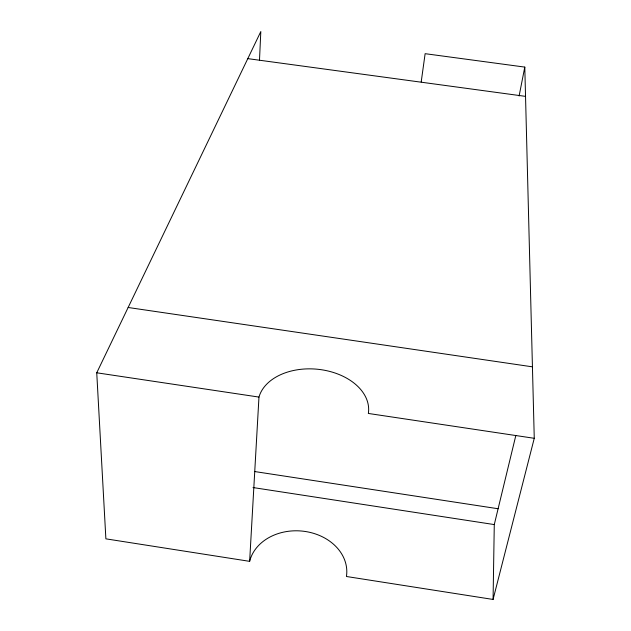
<?xml version="1.0" encoding="UTF-8"?>
<svg xmlns="http://www.w3.org/2000/svg" width="631" height="631" viewBox="0 0 631 631"><rect width="100%" height="100%" fill="white"/><g stroke="black" fill="none" stroke-linecap="round" stroke-linejoin="round"><path stroke-width="0.95" d="M259.499 59.984L260.816 31.55L96.74 372.795L105.882 538.842L249.639 561.345A49.1 39.493 4.3 0 1 305.562 531.523A49.1 39.493 4.3 0 1 346.435 576.497L493.071 599.45L494.278 524.574L515.85 435.414M249.639 561.345L258.97 397.08A55.457 37.789 5.1 0 1 321.495 369.742A55.457 37.789 5.1 0 1 368.346 413.455L534.26 438.3L493.071 599.45M421.2 81.943L425.128 53.682L524.787 67.099L534.26 438.3M519.108 96.007L524.787 67.099M247.794 58.636L525.536 96.369M128.14 307.486L532.438 366.84M96.74 372.795L258.97 397.08M254.585 471.531L498.111 508.744M253.007 487.55L494.278 524.574"/></g></svg>
